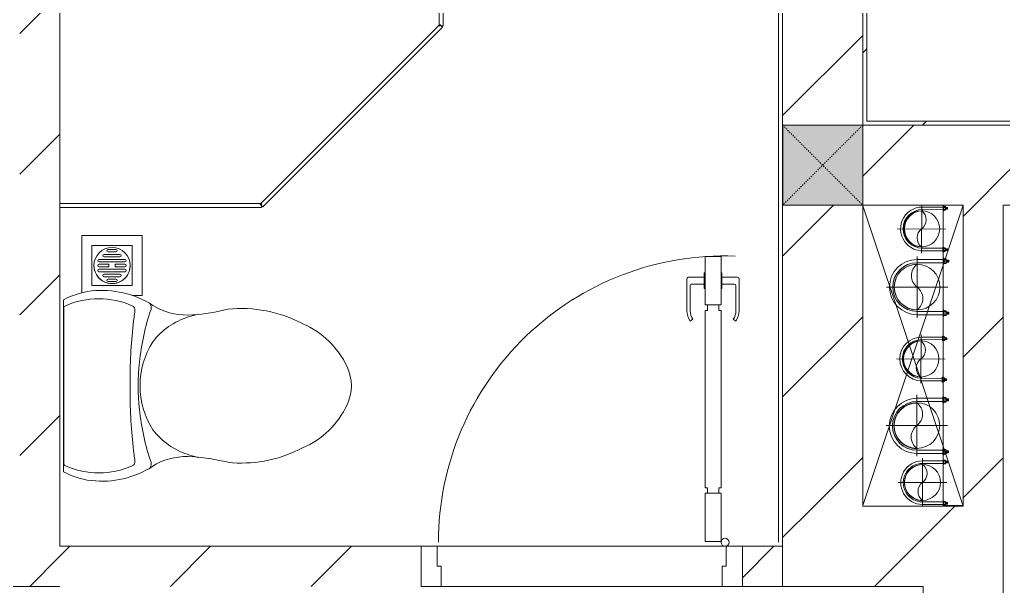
# Model space of a CAD drawing. Header units: millimetres. Extents: x 5121 to 246734, y -48180 to 129206.
# Drawn here: x 39953 to 42403, y 20337 to 21750 of the extents above; entities that cross this region are included whole.
import ezdxf

# ---------------------------------------------------------------- set-up
doc = ezdxf.new("R2010")
doc.units = ezdxf.units.MM
doc.linetypes.add('Dash', pattern=[6, 3, -3])
doc.linetypes.add('IMPORT-CENTER _3_', pattern=[10.16, 6.35, -1.27, 1.27, -1.27])
for name, color, linetype, lineweight in [('0-1', 7, 'Continuous', 5), ('0-2', 50, 'Continuous', 9), ('A-DETL-GENF-1', 50, 'Continuous', 9), ('A-DOOR-1', 253, 'Continuous', 9), ('A-DOOR-2', 50, 'Continuous', 9), ('A-FLOR-1', 50, 'Continuous', 9), ('A-GLAZ-CURT-1', 253, 'Continuous', 9), ('A-GLAZ-CURT-2', 50, 'Continuous', 9), ('A-WALL', 113, 'Continuous', 9), ('A-WALL-1', 250, 'Continuous', 18), ('A-WALL-2', 50, 'Continuous', 9), ('A-WALL-PATT-1', 9, 'Continuous', 9), ('A-WALL-PATT-3', 111, 'Continuous', 9), ('G-IMPT', 8, 'Continuous', 9), ('G-IMPT-2', 8, 'IMPORT-CENTER _3_', 9), ('M-EQPM', 50, 'Continuous', 9), ('M-EQPM-1', 253, 'Continuous', 9), ('P-SANR-FIXT-1', 253, 'Continuous', 9), ('S-COLS', 52, 'Continuous', 9), ('S-COLS-1', 7, 'Continuous', 5), ('S-COLS-5', 52, 'Continuous', 25), ('S-COLS-6', 52, 'Dash', 9), ('S-COLS-HDLN', 52, 'Dash', 9)]:
    doc.layers.add(name, color=color, linetype=linetype, lineweight=lineweight)
pattern_1 = [(45, (0, 0), (-175.3625, 175.3625), [])]
pattern_2 = [(45, (0, 0), (-164.4023, 164.4023), [])]

# ---------------------------------------------------------------- blocks, each defined once
blk = doc.blocks.new('NCV_TKTC_KET CAU_rvt-1-TKCS_MB TỔNG THỂ TẦNG 1')
at = {"layer": 'A-FLOR-1'}
blk.add_line((42052.7, 20536.9), (42052.7, 21286.9), dxfattribs=at)
blk = doc.blocks.new('DOOR_CW_01 CANH MO-PANEL KINH - DIG_02-800x2200-CỬA NHÔM KÍNH-401063-TKCS_MB TỔNG THỂ TẦNG 1')
at = {"layer": 'A-DETL-GENF-1'}
for p, q in [((-347, -182), (-347, -62)), ((-347, -62), (-307, -62)), ((-307, -62), (-307, -182)), ((-307, -182), (-347, -182)), ((-347, -196), (-341, -196)), ((-347, -638), (-347, -196)), ((-341, -196), (-341, -182)), ((-341, -182), (-313, -182)), ((-313, -182), (-313, -196)), ((-307, -196), (-313, -196)), ((-307, -196), (-307, -638)), ((-383.9, -611.2), (-377.3, -615.8)), ((-270.1, -611.2), (-276.7, -615.8)), ((-392, -637), (-392, -716.5)), ((-384, -699.5), (-384, -637)), ((-270, -699.5), (-270, -637)), ((-262, -637), (-262, -716.5)), ((-347, -638), (-341, -638)), ((-307, -652), (-347, -652)), ((-347, -652), (-347, -772)), ((-341, -652), (-341, -638)), ((-313, -652), (-341, -652)), ((-307, -638), (-313, -638)), ((-313, -638), (-313, -652)), ((-307, -772), (-307, -652)), ((-349, -703.5), (-380, -703.5)), ((-349, -692.2), (-349, -731.8)), ((-347, -692.2), (-349, -692.2)), ((-347, -692.2), (-347, -731.8)), ((-307, -692.2), (-307, -731.8)), ((-307, -692.2), (-305, -692.2)), ((-305, -692.2), (-305, -731.8)), ((-305, -703.5), (-274, -703.5)), ((-349, -720.5), (-388, -720.5)), ((-349, -731.8), (-347, -731.8)), ((-305, -731.8), (-307, -731.8)), ((-305, -720.5), (-266, -720.5)), ((-347, -772), (-307, -772))]:
    blk.add_line(p, q, dxfattribs=at)
blk.add_circle((-357, -60), 10, dxfattribs=at)
for centre, radius, start, end in [((-357, -60), 714, 268, 0), ((-347, -637), 45, 145, 180), ((-307, -637), 45, 360, 35), ((-347, -637), 37, 145, 180), ((-307, -637), 37, 0, 35), ((-380, -699.5), 4, 180, 270), ((-274, -699.5), 4, 270, 0), ((-388, -716.5), 4, 180, 270), ((-266, -716.5), 4, 270, 0)]:
    blk.add_arc(centre, radius, start, end, dxfattribs=at)
at = {"layer": 'A-DOOR-2'}
for p, q in [((-400, -50), (-400, 50)), ((-400, 50), (-350, 50)), ((-350, 50), (-350, 0)), ((350, 0), (350, 50)), ((350, 50), (400, 50)), ((400, 50), (400, -50)), ((-360, 0), (-360, -50)), ((-350, 0), (-360, 0)), ((360, 0), (350, 0)), ((360, -50), (360, 0)), ((-360, -50), (-400, -50)), ((-357, -50), (-332, -50)), ((400, -50), (360, -50))]:
    blk.add_line(p, q, dxfattribs=at)
blk = doc.blocks.new('TOILET - TOILET-400871-TKCS_MB TỔNG THỂ TẦNG 1')
at = {"layer": 'P-SANR-FIXT-1'}
for p, q in [((-171.7, 330.3), (-178.6, 355.5)), ((171.7, 330.3), (178.6, 355.5)), ((214.2, 19), (-214.2, 19)), ((194, 19.9), (-194, 19.9))]:
    blk.add_line(p, q, dxfattribs=at)
for centre, radius, start, end in [((0, 624.4), 111.7, 64.7718, 115.2282), ((45.1, 528.6), 217.6, 115.2282, 156.7784), ((-45.1, 528.6), 217.6, 23.2216, 64.7718), ((137.1, 461.2), 329.8, 152.3122, 185.6513), ((-137.1, 461.2), 329.8, 356.3165, 27.6878), ((-719.2, 297.5), 544.3, 4.5441, 13.9464), ((-1948.3, 805.1), 2171.2, 349.1051, 350.319), ((719.2, 297.5), 544.3, 169.7121, 175.4559), ((-343.5, 327.4), 167.3, 332.62, 4.5441), ((-0.4, 384), 179.5, 197.4036, 232.5964), ((0.4, 384), 179.5, 307.4036, 342.5964), ((343.5, 327.4), 167.3, 175.4559, 207.38), ((-4, 115.7), 233.6, 144.7853, 164.7039), ((4, 115.7), 233.6, 15.2961, 35.2147), ((-195, 224.1), 13.8, 71.0073, 129.3276), ((0.6, 792.1), 586.9, 251.0073, 264.1678), ((0, 416), 206.1, 237.9268, 270), ((0, 416), 206.1, 270, 302.0732), ((-0.6, 792.1), 586.9, 275.8322, 288.9927), ((195, 224.1), 13.8, 50.6724, 108.9927), ((-189.1, 185.5), 11.7, 82.4212, 154.5895), ((178.9, 2951.3), 2778.4, 262.4212, 262.7649), ((0, 786.7), 581.5, 264.1678, 275.8322), ((-178.9, 2951.3), 2778.4, 277.2351, 277.5788), ((189.1, 185.5), 11.7, 25.4105, 97.5788), ((1.9, 114.1), 239.7, 164.7039, 183.5487), ((-9.8, 107.2), 207.3, 156.2862, 203.7138), ((-14.3, 1400.4), 1215.6, 262.593, 269.6026), ((0, 3462.8), 3278, 269.6026, 270.3974), ((14.3, 1400.4), 1215.6, 270.3974, 277.407), ((9.8, 107.2), 207.3, 336.2862, 23.7138), ((-1.9, 114.1), 239.7, 356.4513, 15.2961), ((-46.1, 111.1), 191.6, 183.5487, 208.7191), ((46.1, 111.1), 191.6, 331.2809, 356.4513), ((-193.7, 26.4), 6.48, 203.7138, 267.6832), ((193.7, 26.4), 6.48, 272.3168, 336.2862)]:
    blk.add_arc(centre, radius, start, end, dxfattribs=at)
blk = doc.blocks.new('THU NUOC - THU NUOC-V106-TKCS_MB TỔNG THỂ TẦNG 1')
at = {"layer": 'M-EQPM-1'}
for p, q in [((-66.3, -70.6), (-66.3, 79.4)), ((-66.3, 79.4), (-41.6, 79.4)), ((58.7, 54.4), (-41.3, 54.4)), ((-41.3, 54.4), (-41.3, -45.6)), ((58.7, -45.6), (58.7, 54.4)), ((83.7, 72.6), (83.7, -70.6)), ((-11, 32.1), (28.5, 32.1)), ((28.5, 26.1), (-11, 26.1)), ((-1.1, 44.5), (18.5, 44.5)), ((18.5, 38.5), (-1.1, 38.5)), ((-23.3, 19.6), (40.9, 19.6)), ((40.9, 13.6), (-23.3, 13.6)), ((-23.3, 7.2), (0.7, 7.2)), ((0.7, 1.2), (-23.3, 1.2)), ((0.7, 7.2), (0.7, 1.2)), ((16.7, 1.2), (16.7, 7.2)), ((16.7, 7.2), (40.9, 7.2)), ((40.9, 1.2), (16.7, 1.2)), ((-23.3, -4.8), (40.9, -4.8)), ((40.9, -10.8), (-23.3, -10.8)), ((-11, -17.3), (28.5, -17.3)), ((28.5, -23.3), (-11, -23.3)), ((-41.3, -45.6), (58.7, -45.6)), ((-1.1, -29.6), (18.5, -29.6)), ((18.5, -35.6), (-1.1, -35.6)), ((83.7, -70.6), (-66.3, -70.6))]:
    blk.add_line(p, q, dxfattribs=at)
for centre, radius, start, end in [((8.7, 4.4), 45, 0, 180), ((8.7, 4.4), 45, 360, 180), ((-11, 29.1), 3, 90, 270), ((-1.1, 41.5), 3, 90, 270), ((18.5, 41.5), 3, 270, 90), ((28.5, 29.1), 3, 270, 90), ((8.7, 4.4), 45, 180, 0), ((8.7, 4.4), 45, 180, 360), ((-23.3, 16.6), 3, 90, 270), ((-23.3, 4.2), 3, 90, 270), ((40.9, 16.6), 3, 270, 90), ((40.9, 4.2), 3, 270, 90), ((-23.3, -7.8), 3, 90, 270), ((-11, -20.3), 3, 90, 270), ((28.5, -20.3), 3, 270, 90), ((40.9, -7.8), 3, 270, 90), ((-1.1, -32.6), 3, 90, 270), ((18.5, -32.6), 3, 270, 90)]:
    blk.add_arc(centre, radius, start, end, dxfattribs=at)
blk = doc.blocks.new('System Panel - Glazed-850630-TKCS_MB TỔNG THỂ TẦNG 1')
at = {"layer": 'A-GLAZ-CURT-2'}
for p, q in [((251.1, 5), (-251.1, 5)), ((-251.1, 5), (-251.1, -5)), ((251.1, -5), (251.1, 5)), ((-251.1, -5), (251.1, -5))]:
    blk.add_line(p, q, dxfattribs=at)
blk = doc.blocks.new('System Panel - Glazed-850628-TKCS_MB TỔNG THỂ TẦNG 1')
at = {"layer": 'A-GLAZ-CURT-2'}
for p, q in [((295.3, 5), (-295.3, 5)), ((-295.3, 5), (-295.3, -5)), ((295.3, -5), (295.3, 5)), ((-295.3, -5), (295.3, -5))]:
    blk.add_line(p, q, dxfattribs=at)
blk = doc.blocks.new('System Panel - Glazed-850629-TKCS_MB TỔNG THỂ TẦNG 1')
at = {"layer": 'A-GLAZ-CURT-2'}
for p, q in [((316.6, 5), (-316.6, 5)), ((-316.6, 5), (-316.6, -5)), ((316.6, -5), (316.6, 5)), ((-316.6, -5), (316.6, -5))]:
    blk.add_line(p, q, dxfattribs=at)
blk = doc.blocks.new('NCV_TKTC_TANG 1_rvt-1-TKCS_MB TỔNG THỂ TẦNG 1')
at = {"layer": 'A-WALL-PATT-1'}
h = blk.add_hatch(dxfattribs=at)
h.set_pattern_fill('FP_2', color=256, style=0, pattern_type=2)
h.set_pattern_definition(pattern_1)
h.paths.add_polyline_path([(40052.6, 20436.9), (40052.6, 22236.9), (39952.6, 22236.9), (39952.6, 20436.9)])
h = blk.add_hatch(dxfattribs=at)
h.set_pattern_fill('FP_2', color=256, style=0, pattern_type=2)
h.set_pattern_definition(pattern_1)
h.paths.add_polyline_path([(38458.1, 20336.9), (40052.6, 20336.9), (40052.6, 20436.9), (38152.6, 20436.9), (38152.6, 20336.9)])
h = blk.add_hatch(dxfattribs=at)
h.set_pattern_fill('FP_2', color=256, style=0, pattern_type=2)
h.set_pattern_definition(pattern_1)
h.paths.add_polyline_path([(40927.5, 20336.9), (40952.6, 20336.9), (40952.6, 20436.9), (40052.6, 20436.9), (40052.6, 20336.9)])
h.paths.add_polyline_path([(41752.6, 20336.9), (41852.6, 20336.9), (41852.6, 20436.9), (41752.6, 20436.9), (41752.6, 20386.9)])
at = {"layer": 'A-FLOR-1'}
blk.add_line((41712.6, 20436.9), (40992.6, 20436.9), dxfattribs=at)
at = {"layer": 'A-WALL-1'}
for p, q in [((41842.6, 22326.9), (41842.6, 20446.9)), ((41852.6, 20446.9), (41852.6, 22326.9)), ((40052.6, 20436.9), (40052.6, 22236.9)), ((41852.6, 20336.9), (41852.6, 20436.9)), ((38152.6, 20336.9), (40052.6, 20336.9))]:
    blk.add_line(p, q, dxfattribs=at)
at = {"layer": 'A-WALL-2'}
for p, q in [((40952.6, 20436.9), (40052.6, 20436.9)), ((41852.6, 20436.9), (41752.6, 20436.9)), ((41702.6, 20336.9), (41002.6, 20336.9)), ((41752.6, 20336.9), (41852.6, 20336.9))]:
    blk.add_line(p, q, dxfattribs=at)
at = {"layer": 'A-DOOR-1', "rotation": 180}
blk.add_blockref('DOOR_CW_01 CANH MO-PANEL KINH - DIG_02-800x2200-CỬA NHÔM KÍNH-401063-TKCS_MB TỔNG THỂ TẦNG 1', (41352.6, 20386.9), dxfattribs=at)
at = {"layer": 'A-GLAZ-CURT-1'}
for name, p, rotation in [('System Panel - Glazed-850628-TKCS_MB TỔNG THỂ TẦNG 1', (41002.6, 22029.6), 269.9999999999991), ('System Panel - Glazed-850629-TKCS_MB TỔNG THỂ TẦNG 1', (40778.7, 21510.4), 224.9999999999989), ('System Panel - Glazed-850630-TKCS_MB TỔNG THỂ TẦNG 1', (40303.7, 21286.5), 180)]:
    blk.add_blockref(name, p, dxfattribs=dict(at, rotation=rotation))
at = {"layer": 'M-EQPM-1', "rotation": 180}
blk.add_blockref('THU NUOC - THU NUOC-V106-TKCS_MB TỔNG THỂ TẦNG 1', (40191.3, 21141), dxfattribs=at)
at = {"layer": 'P-SANR-FIXT-1', "rotation": 270.0000000000011}
blk.add_blockref('TOILET - TOILET-400871-TKCS_MB TỔNG THỂ TẦNG 1', (40042.6, 20836.9), dxfattribs=at)
blk = doc.blocks.new('TKTC_XREF_251221_MB TANG 1 - TKTC_XREF_260130_MB TANG 1_dwg_CUM U_DN100-4202112-TKCS_MB TỔNG THỂ TẦNG 1')
at = {"layer": 'G-IMPT'}
for p, q in [((-79.1, 66.6), (-79.1, 63.4)), ((-76.6, 66.6), (-76.6, 63.4)), ((-74.6, 66.6), (-74.6, 63.4)), ((-72.7, 69.3), (-72.7, 60.7)), ((-66.9, 67.9), (-71.7, 67.9)), ((-66.9, 62.1), (-71.7, 62.1)), ((-65, 69), (0, 69)), ((-72.7, -60.7), (-72.7, -69.3)), ((-79.1, -63.4), (-79.1, -66.6)), ((-76.6, -63.4), (-76.6, -66.6)), ((-74.6, -63.4), (-74.6, -66.6)), ((-66.9, -62.1), (-71.7, -62.1)), ((-66.9, -67.9), (-71.7, -67.9)), ((-65, -69), (0, -69))]:
    blk.add_line(p, q, dxfattribs=at)
at = {"layer": 'G-IMPT', "flags": 128}
for points in [[(-72.7, 67.6), (-78.1, 67.6), (-78.1, 62.4), (-72.7, 62.4)], [(-71.7, 59.2), (-66.9, 59.2), (-66.9, 70.8), (-71.7, 70.8)], [(-66.9, 70.8), (-66.9, 72.7), (-65, 72.7), (-65, 57.3), (-66.9, 57.3), (-66.9, 59.2)], [(-65, 61), (0, 61), (0, 57)], [(-71.7, -70.8), (-66.9, -70.8), (-66.9, -59.2), (-71.7, -59.2)], [(-66.9, -59.2), (-66.9, -57.3), (-65, -57.3), (-65, -72.7), (-66.9, -72.7), (-66.9, -70.8)], [(-65, -61), (0, -61), (0, -57)], [(-72.7, -62.4), (-78.1, -62.4), (-78.1, -67.6), (-72.7, -67.6)]]:
    blk.add_lwpolyline(points, dxfattribs=at)
at = {"layer": 'G-IMPT'}
for centre, radius, start, end in [((-78.1, 66.6), 0.96, 90, 180), ((-78.1, 63.4), 0.96, 180, 270), ((-71.1, 69.3), 1.56, 112.6199, 247.3801), ((-67.9, 65), 4.8, 143.1301, 216.8699), ((-71.1, 60.7), 1.56, 112.6199, 247.3801), ((0, 0), 69, 45.0035, 90), ((0, 0), 61, 270, 90), ((0, 0), 57, 270, 90), ((0, 0), 69, 270, 45), ((-71.1, -60.7), 1.56, 112.6199, 247.3801), ((-78.1, -63.4), 0.96, 90, 180), ((-78.1, -66.6), 0.96, 180, 270), ((-67.9, -65), 4.8, 143.1301, 216.8699), ((-71.1, -69.3), 1.56, 112.6199, 247.3801)]:
    blk.add_arc(centre, radius, start, end, dxfattribs=at)
blk = doc.blocks.new('TKTC_XREF_251221_MB TANG 1 - TKTC_XREF_260130_MB TANG 1_dwg_$cc-4202113-TKCS_MB TỔNG THỂ TẦNG 1')
at = {"layer": 'G-IMPT'}
blk.add_circle((0, 0), 0.5, dxfattribs=at)
for centre, radius, start, end in [((0, 0), 0.5, 90, 270), ((0.188, 0.25), 0.313, 126.8699, 233.1301), ((-0.188, -0.25), 0.313, 306.8699, 53.1301)]:
    blk.add_arc(centre, radius, start, end, dxfattribs=at)
at = {"layer": 'G-IMPT-2'}
for p, q in [((0, -0.653), (0, 0.673)), ((-0.673, 0), (0.673, 0))]:
    blk.add_line(p, q, dxfattribs=at)
blk = doc.blocks.new('TKTC_XREF_251221_MB TANG 1 - TKTC_XREF_260130_MB TANG 1_dwg_$cc-4202114-TKCS_MB TỔNG THỂ TẦNG 1')
at = {"layer": 'G-IMPT'}
blk.add_circle((0, 0), 0.5, dxfattribs=at)
for centre, radius, start, end in [((0, 0), 0.5, 90, 270), ((0.188, 0.25), 0.313, 126.8699, 233.1301), ((-0.188, -0.25), 0.313, 306.8699, 53.1301)]:
    blk.add_arc(centre, radius, start, end, dxfattribs=at)
at = {"layer": 'G-IMPT-2'}
for p, q in [((0, -0.673), (0, 0.673)), ((-0.673, 0), (0.673, 0))]:
    blk.add_line(p, q, dxfattribs=at)
blk = doc.blocks.new('TKTC_XREF_251221_MB TANG 1 - TKTC_XREF_260130_MB TANG 1_dwg_CUM U_DN100-4202115-TKCS_MB TỔNG THỂ TẦNG 1')
at = {"layer": 'G-IMPT'}
blk.add_hatch(color=256, dxfattribs=at).paths.add_polyline_path([(0, -61), (0.5, -56.9), (25.7, -50.5), (36.6, -43.1), (47.8, -30.5), (54.6, -15.8), (55.1, -14.8), (57, 0), (52.8, 20.1), (43.1, 36.6), (30.5, 47.8), (15.8, 54.6), (14.8, 55.1), (0, 58.9), (0, 61), (28.5, 53.7), (40.3, 45.3), (49.4, 35), (55.1, 25.1), (59.4, 11.9), (59.4, -11.9), (53.7, -28.5), (45.3, -40.3), (35, -49.4), (25.1, -55.1), (14.8, -59.1), (0.5, -60.9)])
for p, q in [((-79.1, 66.6), (-79.1, 63.4)), ((-76.6, 66.6), (-76.6, 63.4)), ((-74.6, 66.6), (-74.6, 63.4)), ((-72.7, 69.3), (-72.7, 60.7)), ((-66.9, 67.9), (-71.7, 67.9)), ((-66.9, 62.1), (-71.7, 62.1)), ((-65, 69), (0, 69)), ((-79.1, -63.4), (-79.1, -66.6)), ((-76.6, -63.4), (-76.6, -66.6)), ((-74.6, -63.4), (-74.6, -66.6)), ((-72.7, -60.7), (-72.7, -69.3)), ((-66.9, -62.1), (-71.7, -62.1)), ((-66.9, -67.9), (-71.7, -67.9)), ((-65, -69), (0, -69))]:
    blk.add_line(p, q, dxfattribs=at)
at = {"layer": 'G-IMPT', "flags": 128}
for points in [[(-72.7, 67.6), (-78.1, 67.6), (-78.1, 62.4), (-72.7, 62.4)], [(-71.7, 59.2), (-66.9, 59.2), (-66.9, 70.8), (-71.7, 70.8)], [(-66.9, 70.8), (-66.9, 72.7), (-65, 72.7), (-65, 57.3), (-66.9, 57.3), (-66.9, 59.2)], [(-65, 61), (0, 61), (0, 57)], [(-72.7, -62.4), (-78.1, -62.4), (-78.1, -67.6), (-72.7, -67.6)], [(-71.7, -70.8), (-66.9, -70.8), (-66.9, -59.2), (-71.7, -59.2)], [(-66.9, -59.2), (-66.9, -57.3), (-65, -57.3), (-65, -72.7), (-66.9, -72.7), (-66.9, -70.8)], [(-65, -61), (0, -61), (0, -57)]]:
    blk.add_lwpolyline(points, dxfattribs=at)
at = {"layer": 'G-IMPT'}
for centre, radius, start, end in [((-78.1, 66.6), 0.96, 90, 180), ((-78.1, 63.4), 0.96, 180, 270), ((-71.1, 69.3), 1.56, 112.6199, 247.3801), ((-67.9, 65), 4.8, 143.1301, 216.8699), ((-71.1, 60.7), 1.56, 112.6199, 247.3801), ((0, 0), 69, 270, 90), ((0, 0), 61, 270, 90), ((0, 0), 57, 270, 90), ((-78.1, -63.4), 0.96, 90, 180), ((-78.1, -66.6), 0.96, 180, 270), ((-71.1, -60.7), 1.56, 112.6199, 247.3801), ((-67.9, -65), 4.8, 143.1301, 216.8699), ((-71.1, -69.3), 1.56, 112.6199, 247.3801)]:
    blk.add_arc(centre, radius, start, end, dxfattribs=at)
blk = doc.blocks.new('TKTC_XREF_251221_MB TANG 1 - TKTC_XREF_260130_MB TANG 1_dwg_$cc-V203-TKCS_MB TỔNG THỂ TẦNG 1')
at = {"layer": 'G-IMPT'}
blk.add_circle((0, 0), 0.5, dxfattribs=at)
for centre, radius, start, end in [((0, 0), 0.5, 90, 270), ((0.188, 0.25), 0.313, 126.8699, 233.1301), ((-0.188, -0.25), 0.313, 306.8699, 53.1301)]:
    blk.add_arc(centre, radius, start, end, dxfattribs=at)
at = {"layer": 'G-IMPT-2'}
for p, q in [((0, -0.673), (0, 0.673)), ((-0.673, 0), (0.673, 0))]:
    blk.add_line(p, q, dxfattribs=at)
blk = doc.blocks.new('TKTC_XREF_251221_MB TANG 1 - TKTC_XREF_260130_MB TANG 1_dwg_CUM U_DN100-V204-TKCS_MB TỔNG THỂ TẦNG 1')
at = {"layer": 'G-IMPT'}
for p, q in [((-79.1, 66.6), (-79.1, 63.4)), ((-76.6, 66.6), (-76.6, 63.4)), ((-74.6, 66.6), (-74.6, 63.4)), ((-72.7, 69.3), (-72.7, 60.7)), ((-66.9, 67.9), (-71.7, 67.9)), ((-66.9, 62.1), (-71.7, 62.1)), ((-65, 69), (0, 69)), ((-72.7, -60.7), (-72.7, -69.3)), ((-79.1, -63.4), (-79.1, -66.6)), ((-76.6, -63.4), (-76.6, -66.6)), ((-74.6, -63.4), (-74.6, -66.6)), ((-66.9, -62.1), (-71.7, -62.1)), ((-66.9, -67.9), (-71.7, -67.9)), ((-65, -69), (0, -69))]:
    blk.add_line(p, q, dxfattribs=at)
at = {"layer": 'G-IMPT', "flags": 128}
for points in [[(-72.7, 67.6), (-78.1, 67.6), (-78.1, 62.4), (-72.7, 62.4)], [(-71.7, 59.2), (-66.9, 59.2), (-66.9, 70.8), (-71.7, 70.8)], [(-66.9, 70.8), (-66.9, 72.7), (-65, 72.7), (-65, 57.3), (-66.9, 57.3), (-66.9, 59.2)], [(-65, 61), (0, 61), (0, 57)], [(-71.7, -70.8), (-66.9, -70.8), (-66.9, -59.2), (-71.7, -59.2)], [(-66.9, -59.2), (-66.9, -57.3), (-65, -57.3), (-65, -72.7), (-66.9, -72.7), (-66.9, -70.8)], [(-65, -61), (0, -61), (0, -57)], [(-72.7, -62.4), (-78.1, -62.4), (-78.1, -67.6), (-72.7, -67.6)]]:
    blk.add_lwpolyline(points, dxfattribs=at)
at = {"layer": 'G-IMPT'}
for centre, radius, start, end in [((-78.1, 66.6), 0.96, 90, 180), ((-78.1, 63.4), 0.96, 180, 270), ((-71.1, 69.3), 1.56, 112.6199, 247.3801), ((-67.9, 65), 4.8, 143.1301, 216.8699), ((-71.1, 60.7), 1.56, 112.6199, 247.3801), ((0, 0), 69, 270, 90), ((0, 0), 61, 270, 90), ((0, 0), 57, 270, 90), ((-71.1, -60.7), 1.56, 112.6199, 247.3801), ((-78.1, -63.4), 0.96, 90, 180), ((-78.1, -66.6), 0.96, 180, 270), ((-67.9, -65), 4.8, 143.1301, 216.8699), ((-71.1, -69.3), 1.56, 112.6199, 247.3801)]:
    blk.add_arc(centre, radius, start, end, dxfattribs=at)
blk = doc.blocks.new('TKTC_XREF_251221_MB TANG 1 - TKTC_XREF_260130_MB TANG 1_dwg_$cc-4202116-TKCS_MB TỔNG THỂ TẦNG 1')
at = {"layer": 'G-IMPT'}
blk.add_circle((0, 0), 0.5, dxfattribs=at)
for centre, radius, start, end in [((0, 0), 0.5, 90, 270), ((0.188, 0.25), 0.313, 126.8699, 233.1301), ((-0.188, -0.25), 0.313, 306.8699, 53.1301)]:
    blk.add_arc(centre, radius, start, end, dxfattribs=at)
at = {"layer": 'G-IMPT-2'}
for p, q in [((0, -0.673), (0, 0.673)), ((-0.673, 0), (0.673, 0))]:
    blk.add_line(p, q, dxfattribs=at)
blk = doc.blocks.new('TKTC_XREF_251221_MB TANG 1 - TKTC_XREF_260130_MB TANG 1_dwg_CUM U_DN100-V206-TKCS_MB TỔNG THỂ TẦNG 1')
at = {"layer": 'G-IMPT'}
for p, q in [((-79.1, 66.6), (-79.1, 63.4)), ((-76.6, 66.6), (-76.6, 63.4)), ((-74.6, 66.6), (-74.6, 63.4)), ((-72.7, 69.3), (-72.7, 60.7)), ((-66.9, 67.9), (-71.7, 67.9)), ((-65, 69), (0, 69)), ((-66.9, 62.1), (-71.7, 62.1)), ((-72.7, -60.7), (-72.7, -69.3)), ((-66.9, -62.1), (-71.7, -62.1)), ((-79.1, -63.4), (-79.1, -66.6)), ((-76.6, -63.4), (-76.6, -66.6)), ((-74.6, -63.4), (-74.6, -66.6)), ((-66.9, -67.9), (-71.7, -67.9)), ((-65, -69), (0, -69))]:
    blk.add_line(p, q, dxfattribs=at)
at = {"layer": 'G-IMPT', "flags": 128}
for points in [[(-72.7, 67.6), (-78.1, 67.6), (-78.1, 62.4), (-72.7, 62.4)], [(-71.7, 59.2), (-66.9, 59.2), (-66.9, 70.8), (-71.7, 70.8)], [(-66.9, 70.8), (-66.9, 72.7), (-65, 72.7), (-65, 57.3), (-66.9, 57.3), (-66.9, 59.2)], [(-65, 61), (0, 61), (0, 57)], [(-71.7, -70.8), (-66.9, -70.8), (-66.9, -59.2), (-71.7, -59.2)], [(-66.9, -59.2), (-66.9, -57.3), (-65, -57.3), (-65, -72.7), (-66.9, -72.7), (-66.9, -70.8)], [(-65, -61), (0, -61), (0, -57)], [(-72.7, -62.4), (-78.1, -62.4), (-78.1, -67.6), (-72.7, -67.6)]]:
    blk.add_lwpolyline(points, dxfattribs=at)
at = {"layer": 'G-IMPT'}
for centre, radius, start, end in [((-78.1, 66.6), 0.96, 90, 180), ((-78.1, 63.4), 0.96, 180, 270), ((-71.1, 69.3), 1.56, 112.6199, 247.3801), ((-67.9, 65), 4.8, 143.1301, 216.8699), ((0, 0), 69, 270, 90), ((-71.1, 60.7), 1.56, 112.6199, 247.3801), ((0, 0), 61, 270, 90), ((0, 0), 57, 270, 90), ((-71.1, -60.7), 1.56, 112.6199, 247.3801), ((-67.9, -65), 4.8, 143.1301, 216.8699), ((-78.1, -63.4), 0.96, 90, 180), ((-78.1, -66.6), 0.96, 180, 270), ((-71.1, -69.3), 1.56, 112.6199, 247.3801)]:
    blk.add_arc(centre, radius, start, end, dxfattribs=at)
blk = doc.blocks.new('TKTC_XREF_251221_MB TANG 1 - TKTC_XREF_260130_MB TANG 1_dwg_$cc-V216-TKCS_MB TỔNG THỂ TẦNG 1')
at = {"layer": 'G-IMPT'}
blk.add_circle((0, 0), 0.5, dxfattribs=at)
for centre, radius, start, end in [((0, 0), 0.5, 90, 270), ((0.188, 0.25), 0.313, 126.8699, 233.1301), ((-0.188, -0.25), 0.313, 306.8699, 53.1301)]:
    blk.add_arc(centre, radius, start, end, dxfattribs=at)
at = {"layer": 'G-IMPT-2'}
for p, q in [((0, -0.673), (0, 0.659)), ((-0.673, 0), (0.673, 0))]:
    blk.add_line(p, q, dxfattribs=at)
blk = doc.blocks.new('TKTC_XREF_251221_MB TANG 1 - TKTC_XREF_260130_MB TANG 1_dwg-4202109-TKCS_MB TỔNG THỂ TẦNG 1')
at = {"layer": 'G-IMPT', "flags": 128}
blk.add_lwpolyline([(-160898.9, -380059.7), (-160898.9, -380808.5), (-160849.2, -380808.2), (-160849.2, -380059.7)], dxfattribs=at)
at = {"extrusion": (0, 0, -1)}
for name, p, xscale, yscale, zscale, rotation in [('TKTC_XREF_251221_MB TANG 1 - TKTC_XREF_260130_MB TANG 1_dwg_$cc-4202113-TKCS_MB TỔNG THỂ TẦNG 1', (160952.6, -380118.5), 90.00000000005119, 90.00000000005119, -90.0000000000512, 180.3740267799373), ('TKTC_XREF_251221_MB TANG 1 - TKTC_XREF_260130_MB TANG 1_dwg_CUM U_DN100-4202115-TKCS_MB TỔNG THỂ TẦNG 1', (160963.8, -380263.6), 0.9974999999999965, 0.9974999999999965, -0.9974999999999965, 0.0009913385626578414), ('TKTC_XREF_251221_MB TANG 1 - TKTC_XREF_260130_MB TANG 1_dwg_$cc-4202116-TKCS_MB TỔNG THỂ TẦNG 1', (160954.4, -380442.8), 90.00000000005119, 90.00000000005119, -90.0000000000512, 180.3740267799373), ('TKTC_XREF_251221_MB TANG 1 - TKTC_XREF_260130_MB TANG 1_dwg_$cc-V203-TKCS_MB TỔNG THỂ TẦNG 1', (160964.3, -380608.8), 113.7150000000092, 113.7150000000092, -113.7150000000092, 179.9990086636432), ('TKTC_XREF_251221_MB TANG 1 - TKTC_XREF_260130_MB TANG 1_dwg_CUM U_DN100-4202115-TKCS_MB TỔNG THỂ TẦNG 1', (160964.3, -380609.7), 0.9975000000000005, 0.9975000000000005, -0.9975000000000005, 0.000991338195008684), ('TKTC_XREF_251221_MB TANG 1 - TKTC_XREF_260130_MB TANG 1_dwg_$cc-V216-TKCS_MB TỔNG THỂ TẦNG 1', (160950.4, -380750.5), 89.77500000000572, 89.77500000000572, -89.77500000000572, 180.0009685526747), ('TKTC_XREF_251221_MB TANG 1 - TKTC_XREF_260130_MB TANG 1_dwg_CUM U_DN100-V206-TKCS_MB TỔNG THỂ TẦNG 1', (160950.4, -380751.2), 0.7875000000000006, 0.7875000000000006, -0.7875000000000006, 0.002951227274326912)]:
    blk.add_blockref(name, p, dxfattribs=dict(at, xscale=xscale, yscale=yscale, zscale=zscale, rotation=rotation))
for name, p, xscale, yscale, zscale, rotation in [('TKTC_XREF_251221_MB TANG 1 - TKTC_XREF_260130_MB TANG 1_dwg_CUM U_DN100-4202112-TKCS_MB TỔNG THỂ TẦNG 1', (-160950.6, -380118.5), 0.7894736842105242, 0.7894736842105242, 0.7894736842105242, 179.6259732184666), ('TKTC_XREF_251221_MB TANG 1 - TKTC_XREF_260130_MB TANG 1_dwg_$cc-4202114-TKCS_MB TỔNG THỂ TẦNG 1', (-160963.8, -380263.6), 113.7150000000092, 113.7150000000092, 113.7150000000092, 359.9990086636432), ('TKTC_XREF_251221_MB TANG 1 - TKTC_XREF_260130_MB TANG 1_dwg_CUM U_DN100-V204-TKCS_MB TỔNG THỂ TẦNG 1', (-160952.5, -380442.8), 0.7894736842105242, 0.7894736842105242, 0.7894736842105242, 179.6259732184666)]:
    blk.add_blockref(name, p, dxfattribs=dict(xscale=xscale, yscale=yscale, zscale=zscale, rotation=rotation))
blk = doc.blocks.new('TKTC_XREF_251221_MB TANG 1 - TKTC_XREF_251221_MB TANG 1-2038492-TKCS_MB TỔNG THỂ TẦNG 1')
blk.add_blockref('TKTC_XREF_251221_MB TANG 1 - TKTC_XREF_260130_MB TANG 1_dwg-4202109-TKCS_MB TỔNG THỂ TẦNG 1', (169499.1, 384109.7))
blk = doc.blocks.new('G1_SOF - BO TRU - 200x200-3050151-TKCS_MB TỔNG THỂ TẦNG 1')
at = {"layer": 'S-COLS-HDLN'}
for p, q in [((-100, 100), (100, -100)), ((100, 100), (-100, -100))]:
    blk.add_line(p, q, dxfattribs=at)

msp = doc.modelspace()

# ---------------------------------------------------------------- hatches: boundary and pattern name
at = {"layer": 'A-WALL-PATT-3'}
h = msp.add_hatch(dxfattribs=at)
h.set_pattern_fill('FP_1', color=256, style=0, pattern_type=2)
h.set_pattern_definition(pattern_1)
h.paths.add_polyline_path([(42052.6, 21486.9), (42052.1, 24197.4), (41852.6, 24197.4), (41852.6, 21486.9), (42052.1, 21486.9)])
h.paths.add_polyline_path([(42052.6, 25287.4), (42052.1, 25436.9), (41852.6, 25436.9), (41853, 25287.4), (42052.4, 25287.4)])
h = msp.add_hatch(dxfattribs=at)
h.set_pattern_fill('FP_43', color=256, style=0, pattern_type=2)
h.set_pattern_definition(pattern_2)
h.paths.add_polyline_path([(42062.6, 21486.9), (42062.6, 24197.4), (42052.6, 24197.4), (42052.6, 21486.9)])
h.paths.add_polyline_path([(42052.6, 25287.4), (42062.6, 25287.4), (42062.6, 25436.9), (42052.6, 25436.9)])
h = msp.add_hatch(dxfattribs=at)
h.set_pattern_fill('FP_1', color=256, style=0, pattern_type=2)
h.set_pattern_definition(pattern_1)
h.paths.add_polyline_path([(42162.2, 21286.9), (42402.6, 21286.9), (42402.6, 21486.9), (42052.6, 21486.8), (42052.7, 21286.9)])
h = msp.add_hatch(dxfattribs=at)
h.set_pattern_fill('FP_43', color=256, style=0, pattern_type=2)
h.set_pattern_definition(pattern_2)
h.paths.add_polyline_path([(44602.6, 21486.9), (44602.1, 21496.9), (44042.6, 21496.9), (44042.6, 21486.9), (44601.9, 21486.9)])
h.paths.add_polyline_path([(42302.6, 21486.9), (42752.6, 21486.9), (42750.4, 21496.9), (42062.6, 21496.9), (42062.6, 21486.9), (42200, 21486.9)])
h = msp.add_hatch(dxfattribs=at)
h.set_pattern_fill('FP_1', color=256, style=0, pattern_type=2)
h.set_pattern_definition(pattern_1)
h.paths.add_polyline_path([(42402.6, 21286.9), (42752.6, 21286.9), (42752.6, 21486.9), (42402.6, 21486.9), (42402.6, 21286.9)])
h.paths.add_polyline_path([(44588.7, 21286.9), (44602.6, 21288.9), (44601.9, 21486.9), (44042.6, 21486.9), (44042.6, 21286.9), (44502.6, 21286.9)])
h = msp.add_hatch(dxfattribs=at)
h.set_pattern_fill('FP_1', color=256, style=0, pattern_type=2)
h.set_pattern_definition(pattern_1)
h.paths.add_polyline_path([(42052.1, 20536.9), (42052.6, 20537.1), (42052.1, 21286.9), (41852.6, 21286.9), (41852.6, 20536.9)])
h = msp.add_hatch(dxfattribs=at)
h.set_pattern_fill('FP_1', color=256, style=0, pattern_type=2)
h.set_pattern_definition(pattern_1)
h.paths.add_polyline_path([(42302.6, 20536.9), (42402.6, 20536.9), (42402.6, 21286.9), (42302.6, 21286.9), (42302.6, 21111.1)])
h = msp.add_hatch(dxfattribs=at)
h.set_pattern_fill('FP_1', color=256, style=0, pattern_type=2)
h.set_pattern_definition(pattern_1)
h.paths.add_polyline_path([(42162.2, 20336.9), (42402.6, 20336.9), (42402.6, 20536.9), (41852.6, 20536.9), (41852.6, 20336.9), (42052.6, 20336.9)])
at = {"layer": 'S-COLS-1'}
msp.add_hatch(color=256, dxfattribs=at).paths.add_polyline_path([(42052.1, 21286.9), (42052.6, 21287.5), (42052.1, 21486.9), (41852.6, 21486.9), (41852.6, 21286.9)])

# ---------------------------------------------------------------- linework, layer by layer
at = {"layer": '0-2'}
for p, q in [((42052.6, 20538.2), (42302.6, 21286.9)), ((42302.6, 20536.9), (42052.6, 21285.7))]:
    msp.add_line(p, q, dxfattribs=at)
at = {"layer": 'A-WALL'}
for p, q in [((42052.6, 21286.9), (42052.6, 24197.4)), ((42052.6, 24197.4), (42052.6, 21486.9)), ((41852.6, 21486.9), (42052.6, 21486.9)), ((42752.6, 21486.9), (42402.6, 21486.9)), ((42052.6, 21286.9), (41852.6, 21286.9))]:
    msp.add_line(p, q, dxfattribs=at)
at = {"layer": 'A-WALL-1'}
for p, q in [((41852.6, 24197.4), (41852.6, 21486.9)), ((42062.6, 21496.9), (42062.6, 24197.4)), ((42402.6, 21486.9), (42052.6, 21486.9)), ((42752.6, 21496.9), (42062.6, 21496.9)), ((41852.6, 21286.9), (41852.6, 20336.9)), ((42052.6, 21286.9), (42302.6, 21286.9)), ((42052.6, 20536.9), (42052.6, 21286.9)), ((42302.6, 21286.9), (42302.6, 20536.9)), ((42402.6, 21286.9), (42752.6, 21286.9)), ((42402.6, 17436.9), (42402.6, 21286.9)), ((42302.6, 20536.9), (42052.6, 20536.9)), ((41852.6, 20336.9), (42202.6, 20336.9)), ((42202.6, 20336.9), (42202.6, 17436.9))]:
    msp.add_line(p, q, dxfattribs=at)
at = {"layer": 'S-COLS'}
for p, q in [((42052.6, 21486.9), (41852.6, 21486.9)), ((42052.6, 21286.9), (42052.6, 21486.9)), ((41852.6, 21286.9), (42052.6, 21286.9))]:
    msp.add_line(p, q, dxfattribs=at)
at = {"layer": 'S-COLS-5'}
msp.add_line((41852.6, 21486.9), (41852.6, 21286.9), dxfattribs=at)

# ---------------------------------------------------------------- block references
at = {"layer": '0-1'}
for name in ['NCV_TKTC_KET CAU_rvt-1-TKCS_MB TỔNG THỂ TẦNG 1', 'NCV_TKTC_TANG 1_rvt-1-TKCS_MB TỔNG THỂ TẦNG 1']:
    msp.add_blockref(name, (0, 0), dxfattribs=at)
at = {"layer": 'M-EQPM'}
msp.add_blockref('TKTC_XREF_251221_MB TANG 1 - TKTC_XREF_251221_MB TANG 1-2038492-TKCS_MB TỔNG THỂ TẦNG 1', (33652.6, 17236.9), dxfattribs=at)
at = {"layer": 'S-COLS-6'}
msp.add_blockref('G1_SOF - BO TRU - 200x200-3050151-TKCS_MB TỔNG THỂ TẦNG 1', (41952.6, 21386.9), dxfattribs=at)

doc.saveas('drawing.dxf')
